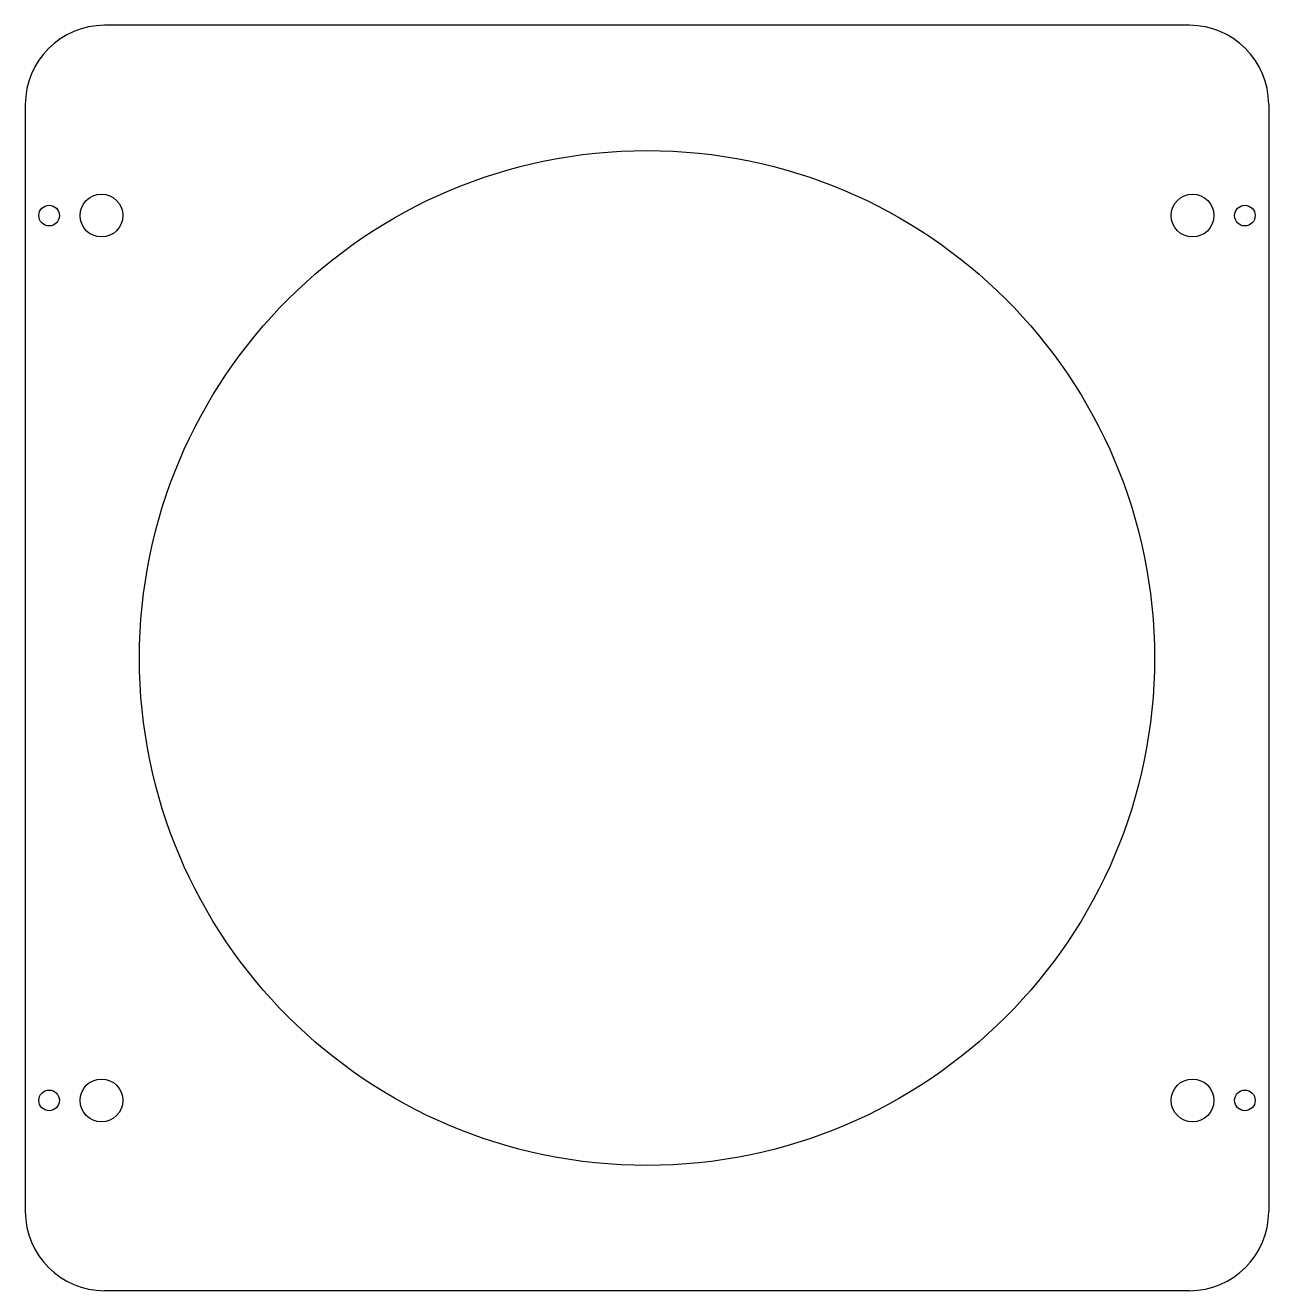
# Model space of a CAD drawing. Extents: x 136.4 to 214.8, y -78.3 to 1.5.
import ezdxf

# ---------------------------------------------------------------- set-up
doc = ezdxf.new("R2010")
doc.units = 0
doc.layers.add('VISIBLE', color=7, linetype='CONTINUOUS')

msp = doc.modelspace()

# ---------------------------------------------------------------- linework, layer by layer
at = {"layer": 'VISIBLE'}
for p, q in [((209.8, 1.5), (141.4, 1.5)), ((136.4, -3.5), (136.4, -73.3)), ((214.8, -3.5), (214.8, -73.3)), ((209.8, -78.3), (141.4, -78.3))]:
    msp.add_line(p, q, dxfattribs=at)
for centre, radius in [((175.6, -38.4), 32), ((141.2, -10.5), 1.35), ((210, -10.5), 1.35), ((137.9, -10.5), 0.65), ((213.3, -10.5), 0.65), ((141.2, -66.3), 1.35), ((210, -66.3), 1.35), ((137.9, -66.3), 0.65), ((213.3, -66.3), 0.65)]:
    msp.add_circle(centre, radius, dxfattribs=at)
for centre, start, end in [((141.4, -3.5), 90, 180), ((209.8, -3.5), 0, 90), ((141.4, -73.3), 180, 270), ((209.8, -73.3), 270, 0)]:
    msp.add_arc(centre, 5, start, end, dxfattribs=at)

doc.saveas('drawing.dxf')
